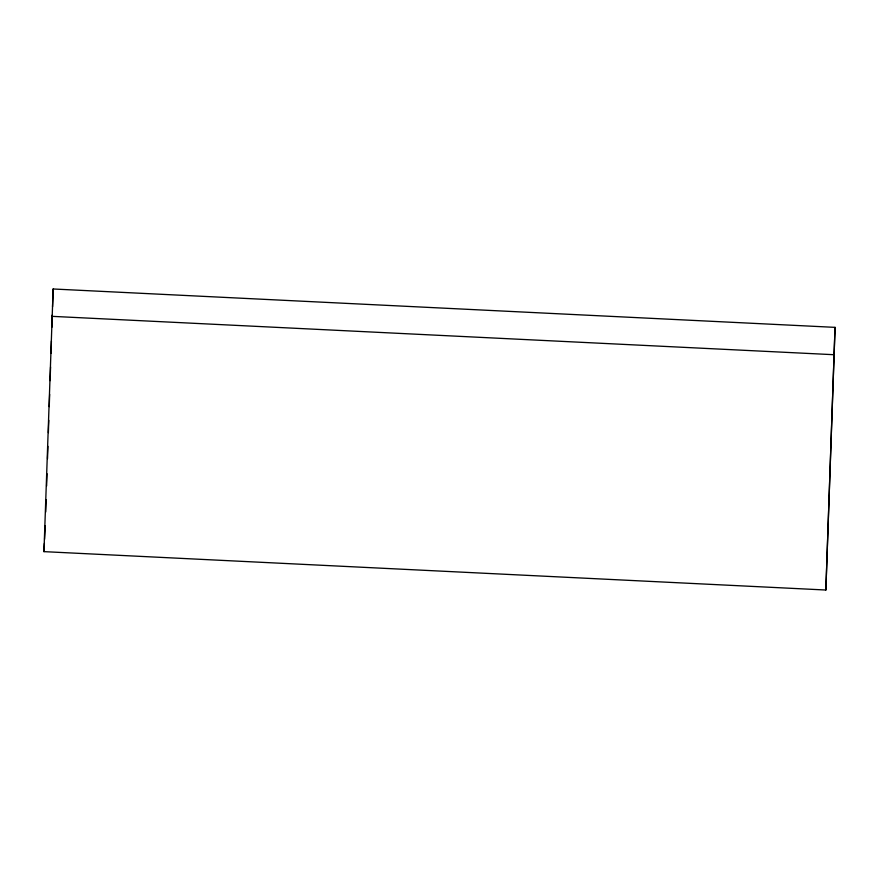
<?xml version="1.0" encoding="UTF-8"?>
<svg xmlns="http://www.w3.org/2000/svg" width="879" height="879" viewBox="0 0 879 879"><rect width="100%" height="100%" fill="white"/><g stroke="black" fill="none" stroke-linecap="round" stroke-linejoin="round"><path stroke-width="1.32" d="M43.95 551.638L53.147 288.982L835.05 327.362L825.853 590.018L43.95 551.638L44.368 543.431M45.741 511.985L46.147 499.668M46.609 485.988L47.016 473.682M47.521 458.629L47.927 446.312M48.378 432.633L48.784 420.327M49.246 406.647L49.653 394.33M50.103 380.651L50.564 366.972M51.015 353.292L51.421 340.975M51.883 327.296L52.29 314.979M52.564 306.771L53.147 288.982M825.853 590.018L835.05 327.362M44.576 539.332L45.268 525.664M51.762 316.33L833.666 354.698"/></g></svg>
